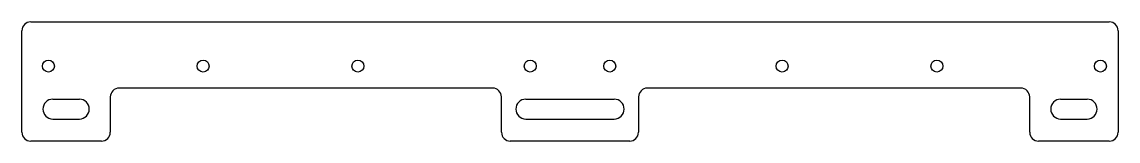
# Model space of a CAD drawing. Extents: x 42 to 290, y 98 to 125.
import ezdxf

# ---------------------------------------------------------------- set-up
doc = ezdxf.new("R2010")
doc.units = 0
doc.layers.add('Sketch001', color=7, linetype='CONTINUOUS')

msp = doc.modelspace()

# ---------------------------------------------------------------- linework, layer by layer
at = {"layer": 'Sketch001'}
for p, q in [((43.5885, 124.638), (287.588, 124.638)), ((41.5885, 99.6384), (41.5885, 122.638)), ((289.588, 122.638), (289.588, 99.6384)), ((148.088, 109.638), (63.5885, 109.638)), ((267.588, 109.638), (183.088, 109.638)), ((48.5885, 107.138), (54.5885, 107.138)), ((61.5885, 107.638), (61.5885, 99.6384)), ((150.088, 99.6384), (150.088, 107.638)), ((155.588, 107.138), (175.588, 107.138)), ((181.088, 107.638), (181.088, 99.6384)), ((269.588, 99.6384), (269.588, 107.638)), ((276.588, 107.138), (282.588, 107.138)), ((48.5885, 102.638), (54.5885, 102.638)), ((155.588, 102.638), (175.588, 102.638)), ((276.588, 102.638), (282.588, 102.638)), ((59.5885, 97.6384), (43.5885, 97.6384)), ((179.088, 97.6384), (152.088, 97.6384)), ((287.588, 97.6384), (271.588, 97.6384))]:
    msp.add_line(p, q, dxfattribs=at)
for centre in [(47.5885, 114.638), (82.5885, 114.638), (117.588, 114.638), (156.588, 114.638), (174.588, 114.638), (213.588, 114.638), (248.588, 114.638), (285.588, 114.638)]:
    msp.add_circle(centre, 1.35, dxfattribs=at)
for centre, radius, start, end in [((43.5885, 122.638), 2, 90, 180), ((287.588, 122.638), 2, 0, 90), ((63.5885, 107.638), 2, 90, 180), ((148.088, 107.638), 2, 0, 90), ((183.088, 107.638), 2, 90, 180), ((267.588, 107.638), 2, 0, 90), ((48.5885, 104.888), 2.25, 90, -90), ((54.5885, 104.888), 2.25, -90, 90), ((155.588, 104.888), 2.25, 90, -90), ((175.588, 104.888), 2.25, -90, 90), ((276.588, 104.888), 2.25, 90, -90), ((282.588, 104.888), 2.25, -90, 90), ((43.5885, 99.6384), 2, 180, -90), ((59.5885, 99.6384), 2, -90, 0), ((152.088, 99.6384), 2, 180, -90), ((179.088, 99.6384), 2, -90, 0), ((271.588, 99.6384), 2, 180, -90), ((287.588, 99.6384), 2, -90, 0)]:
    msp.add_arc(centre, radius, start, end, dxfattribs=at)

doc.saveas('drawing.dxf')
